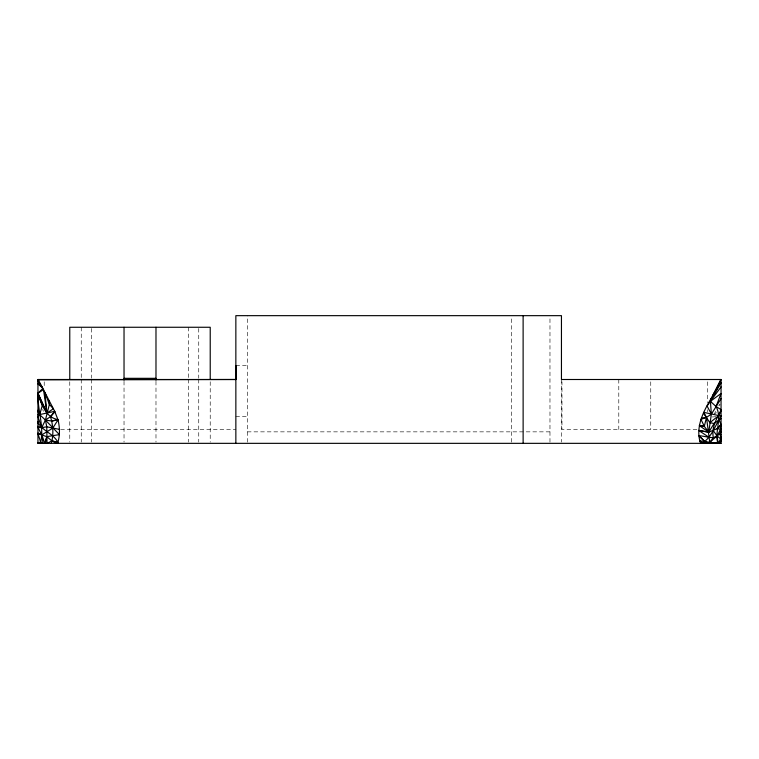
<?xml version="1.0" encoding="UTF-8"?>
<svg xmlns="http://www.w3.org/2000/svg" width="759" height="759" viewBox="0 0 759 759"><rect width="100%" height="100%" fill="white"/><g stroke="black" fill="none" stroke-linecap="round" stroke-linejoin="round"><path stroke-width="0.57" stroke-dasharray="3.79 2.85" d="M247.33 442.193L247.33 315.659M511.632 442.193L511.632 316.845M549.971 442.193L549.971 316.845M719.722 404.035L718.83 405.714L720.31 404.708M714.21 413.987L715.775 411.378M714.978 413.56L716.515 412.706M712.255 416.966L716.23 416.7M235.859 365.553L247.33 365.553M235.783 416.653L247.33 416.653M60.654 429.423L235.783 429.423M696.914 429.423L561.973 429.423L561.973 381.824M247.33 431.852L549.971 431.852M42.542 409.518L43.576 411.34M707.568 381.824L707.568 402.716M707.568 409.689L707.568 412.004M650.748 381.824L650.748 429.423M618.794 379.5L618.794 429.423M561.451 379.5L561.451 442.155M210.224 381.749L210.224 442.155M198.744 328.448L198.744 378.2M198.744 379.377L198.744 442.155M188.536 327.262L188.536 378.2M188.536 379.377L188.536 442.155M155.984 381.284L155.984 442.155M124.03 381.284L124.03 442.155M91.46 328.448L91.46 378.2M91.46 379.377L91.46 442.155M81.251 327.262L81.251 378.2M81.251 379.377L81.251 442.155M69.771 381.749L69.771 442.155M44.221 381.824L44.221 387.631"/><path stroke-width="1.14" d="M711.069 398.541C703.688 411.179 696.003 425.78 699.807 440.884L717.815 443.341C714.418 430.913 722.511 418.427 716.05 406.501L710.405 401.35L711.069 398.541L721.05 379.5L561.451 379.5L561.451 315.659L235.85 315.659L235.859 443.341M707.644 442.867L710.329 443.341L710.747 442.601L710.728 443.341L709.75 442.336L706.477 417.374L703.754 412.346L721.05 416.065C715.263 425.363 711.781 437.241 702.113 443.341L699.807 440.884L702.113 443.341M38.187 379.5L54.714 411.34L58.026 419.879C59.847 427.611 60.141 435.751 57.561 443.341M37.95 422.478C42.599 431.093 53.358 433.522 57.902 442.288L51.963 440.913L47.03 443.341L46.764 426.805L45.417 420.05L49.373 404.414L49.259 400.98M714.95 442.544L714.864 443.341L711.771 442.782M698.878 430.353L708.726 432.175L717.132 428.693L721.05 425.154L720.433 429.158L721.05 432.07L720.225 433.882L713.327 437.867L708.944 437.222L698.897 430.619L708.726 432.175L711.373 414.129L710.405 401.35L720.879 379.5M699.105 436.131L704.817 441.634L708.953 443.341L713.327 437.867C711.468 427.858 715.974 419.262 721.05 411.084M37.95 411.672L39.677 414.661L45.417 420.05L51.735 421.046L57.959 419.575C45.625 417.526 41.66 404.177 37.95 394.073C37.514 410.562 44.525 426.985 40.445 443.341M51.299 443.341C53.756 434.67 53.168 425.258 50.474 416.71L54.714 411.34L37.95 414.955M45.379 443.341L46.773 436.653L59.392 434.613L45.417 420.05L50.474 416.71L54.914 411.843M721.05 379.5L721.05 443.341L37.95 443.341L37.95 379.5L37.95 381.701L42.352 387.289L37.95 383.731L42.921 388.371L37.95 393.247L46.935 413.152L53.339 408.75L49.373 404.414L44.876 392.356L46.935 413.152L37.95 393.447L42.295 405.505L39.677 414.661L37.95 416.786L41.726 427.64L46.764 426.805L59.515 429.385M721.05 418.702L714.086 423.503L708.726 432.175L704.314 426.387L706.477 417.374L711.373 414.129L721.05 398.636M37.95 433.057L41.792 434.879L43.073 443.341L40.749 442.345L37.95 433.664L46.773 436.653L44.857 443.341L41.792 434.879L37.95 427.45L41.726 427.64L45.417 420.05M703.451 413.114L709.855 422.687L718.678 415.657L721.05 409.632L716.05 406.501L721.05 393.466L710.405 401.35L707.075 406.018L711.373 414.129M709.893 443.341L709.75 442.336L717.046 435.932L721.05 428.74M713.194 430.486L717.046 435.932L718.09 443.341L721.05 438.294L720.225 433.882L720.433 429.158L717.132 428.693L721.05 424.49L718.972 419.907M713.071 394.708L721.05 382.621L710.405 401.35L721.05 386.891M57.342 443.341L57.798 442.696L56.413 443.341L51.963 440.913L46.773 436.653M717.132 428.693L721.05 424.736M37.95 393.247L43.5 389.633L46.935 413.152M41.792 434.879L52.751 428.171L58.026 419.879L51.735 421.046M718.09 443.341L721.05 441.577L720.225 433.882L721.05 434.717M56.413 443.341L57.864 442.488L51.963 440.913M37.95 443.341L40.749 442.345L37.95 442.62M701.288 418.209L706.477 417.374L700.993 419.376L704.314 426.387L699.362 425.619L708.726 432.175M718.678 415.657L721.05 415.448M38.358 379.813L235.859 379.5L37.95 379.5M124.03 378.324L155.984 378.324M37.95 414.471L39.677 414.661L37.95 410.239M708.944 437.222L698.982 435.562L704.817 441.634L705.272 443.341M709.855 422.687L714.086 423.503M699.409 425.372L704.314 426.387M716.022 442.81L718.166 443.341L718.659 442.554L718.877 443.341M719.456 442.82L721.05 443.341M37.95 426.245L41.726 427.64M717.046 435.932L720.538 438.768M710.747 442.601L711.107 443.341M700.016 441.558L700.652 443.341M706.752 442.706L706.895 443.341M37.95 421.577L38.396 423.807M523.122 315.659L523.131 443.341M210.224 379.5L210.224 327.262L69.771 327.262L69.771 379.5M155.984 327.262L155.984 380.107M124.03 327.262L124.03 380.107M235.859 365.553L235.812 379.5L235.859 365.553"/></g></svg>
